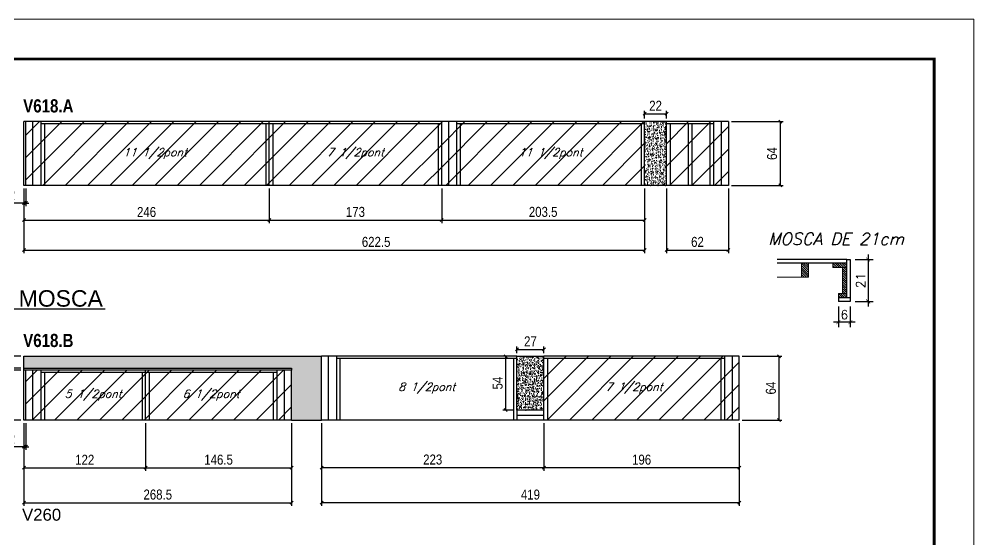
# Model space of a CAD drawing. Extents: x 3309 to 9590, y -2522 to 14608.
# Drawn here: x 7020 to 7978, y 10640 to 11162 of the extents above; entities that cross this region are included whole.
import ezdxf
from ezdxf.enums import TextEntityAlignment as Align

# ---------------------------------------------------------------- set-up
doc = ezdxf.new("R2010")
doc.units = 0
doc.linetypes.add('DASHED', pattern=[0.75, 0.5, -0.25])
for name, color, linetype in [('5', 5, 'Continuous'), ('COTA', 241, 'Continuous'), ('NOMENCLATURA', 7, 'Continuous'), ('Painéis', 200, 'Continuous'), ('SARR_2.2x10', 60, 'Continuous'), ('SARR_2.2x7', 40, 'Continuous'), ('SARR_3.5x7', 81, 'Continuous'), ('texto', 7, 'Continuous')]:
    doc.layers.add(name, color=color, linetype=linetype)
for name, color, linetype, lineweight in [('Folhas', 255, 'Continuous', 9), ('Hachura', 251, 'Continuous', 9), ('Madeira', 126, 'Continuous', 18), ('SARRAFO DE PRESSAO', 251, 'DASHED', 9), ('TEXTO PILAR', 3, 'Continuous', 15)]:
    doc.layers.add(name, color=color, linetype=linetype, lineweight=lineweight)
doc.styles.add('COTA TECNICA', font='techl___.ttf', dxfattribs={"height": 10})
doc.styles.add('Romans', font='romans.shx')
doc.styles.get("Standard").update_dxf_attribs({"font": 'arial.ttf'})
doc.styles.add('TECNICA', font='techb___.ttf', dxfattribs={"height": 10})
doc.dimstyles.new('COTA PARA DETALHES', dxfattribs={"dimtxt": 9, "dimasz": 4, "dimexe": 5, "dimexo": 5, "dimgap": 3, "dimtad": 1, "dimdec": 1, "dimlfac": 0.5, "dimzin": 12, "dimdsep": 46, "dimtxsty": 'Romans', "dimblk": 'ARCHTICK', "dimcen": 10, "dimdle": 5, "dimclrd": 4, "dimclre": 4, "dimclrt": 240, "dimadec": 1, "dimazin": 3, "dimtfac": 1, "dimtdec": 1, "dimtmove": 0, "dimatfit": 3, "dimldrblk": 'ARCHTICK', "dimfxl": 1, "dimtolj": 1, "dimtzin": 12, "dimarcsym": 0})
doc.dimstyles.new('PAINEL', dxfattribs={"dimtxt": 10, "dimasz": 3, "dimexe": 3, "dimexo": 3, "dimgap": 3, "dimtad": 1, "dimdec": 1, "dimzin": 12, "dimdsep": 46, "dimtxsty": 'COTA TECNICA', "dimblk1": 'OBLIQUE', "dimblk2": 'OBLIQUE', "dimsah": 1, "dimcen": 0.9, "dimclrd": 4, "dimclre": 4, "dimclrt": 240, "dimadec": 1, "dimazin": 3, "dimtfac": 1, "dimtdec": 1, "dimtmove": 0, "dimatfit": 3, "dimfxl": 1, "dimtolj": 1, "dimtzin": 12, "dimarcsym": 0})
pattern_1 = [(315, (3196.3999, -658.6703), (1.12253202, 1.12253202), [])]

# ---------------------------------------------------------------- blocks, each defined once
blk = doc.blocks.new('9999999999')
at = {"layer": 'Folhas'}
blk.add_lwpolyline([(98138.98, 34190.21), (99623.98, 34190.21), (99623.98, 35240.21), (98138.98, 35240.21)], close=True, dxfattribs=at)
at = {"layer": 'Folhas', "color": 30, "const_width": 3}
blk.add_lwpolyline([(98213.98, 34230.21), (99583.98, 34230.21), (99583.98, 35200.21), (98213.98, 35200.21)], close=True, dxfattribs=at)
blk = doc.blocks.new('_Oblique')
at = {"color": 0, "linetype": 'ByBlock', "lineweight": -2}
blk.add_line((-0.5, -0.5), (0.5, 0.5), dxfattribs=at)
blk = doc.blocks.new('*D395')
at = {"layer": 'COTA', "color": 4, "lineweight": -2, "transparency": 16777216}
for p, q in [((7444.12, 10992.35), (7444.12, 10957.6)), ((7647.62, 10992.35), (7647.62, 10957.6)), ((7444.12, 10960.6), (7647.62, 10960.6))]:
    blk.add_line(p, q, dxfattribs=at)
at = {"layer": 'Defpoints', "color": 0, "transparency": 16777216}
for p in [(7444.12, 10995.35), (7647.62, 10995.35), (7647.62, 10960.6)]:
    blk.add_point(p, dxfattribs=at)
at = {"layer": 'COTA', "color": 4, "lineweight": -2, "transparency": 16777216, "xscale": 3, "yscale": 3, "zscale": 3, "rotation": 180}
blk.add_blockref('_Oblique', (7444.12, 10960.6), dxfattribs=at)
at = {"layer": 'COTA', "color": 4, "lineweight": -2, "transparency": 16777216, "xscale": 3, "yscale": 3, "zscale": 3}
blk.add_blockref('_Oblique', (7647.62, 10960.6), dxfattribs=at)
at = {"layer": 'COTA', "color": 240, "transparency": 16777216, "insert": (7545.87, 10968.82), "char_height": 10, "attachment_point": 5, "style": 'COTA TECNICA'}
blk.add_mtext('\\A1;203.5', dxfattribs=at)
blk = doc.blocks.new('*D396')
at = {"layer": 'COTA', "color": 4, "lineweight": -2, "transparency": 16777216}
for p, q in [((7734.62, 11059.35), (7786.58, 11059.35)), ((7783.58, 11059.35), (7783.58, 10995.35)), ((7734.62, 10995.35), (7786.58, 10995.35))]:
    blk.add_line(p, q, dxfattribs=at)
at = {"layer": 'Defpoints', "color": 0, "transparency": 16777216}
for p in [(7731.62, 11059.35), (7731.62, 10995.35), (7783.58, 10995.35)]:
    blk.add_point(p, dxfattribs=at)
at = {"layer": 'COTA', "color": 4, "lineweight": -2, "transparency": 16777216, "xscale": 3, "yscale": 3, "zscale": 3}
for p, rotation in [((7783.58, 11059.35), 90), ((7783.58, 10995.35), 270)]:
    blk.add_blockref('_Oblique', p, dxfattribs=dict(at, rotation=rotation))
at = {"layer": 'COTA', "color": 240, "transparency": 16777216, "insert": (7775.48, 11027.35), "char_height": 10, "attachment_point": 5, "rotation": 90, "style": 'COTA TECNICA'}
blk.add_mtext('\\A1;64', dxfattribs=at)
blk = doc.blocks.new('*D397')
at = {"layer": 'COTA', "color": 4, "lineweight": -2, "transparency": 16777216}
for p, q in [((7669.62, 10992.35), (7669.62, 10927.63)), ((7731.62, 10992.35), (7731.62, 10927.63)), ((7669.62, 10930.63), (7731.62, 10930.63))]:
    blk.add_line(p, q, dxfattribs=at)
at = {"layer": 'Defpoints', "color": 0, "transparency": 16777216}
for p in [(7669.62, 10995.35), (7731.62, 10995.35), (7731.62, 10930.63)]:
    blk.add_point(p, dxfattribs=at)
at = {"layer": 'COTA', "color": 4, "lineweight": -2, "transparency": 16777216, "xscale": 3, "yscale": 3, "zscale": 3, "rotation": 180}
blk.add_blockref('_Oblique', (7669.62, 10930.63), dxfattribs=at)
at = {"layer": 'COTA', "color": 4, "lineweight": -2, "transparency": 16777216, "xscale": 3, "yscale": 3, "zscale": 3}
blk.add_blockref('_Oblique', (7731.62, 10930.63), dxfattribs=at)
at = {"layer": 'COTA', "color": 240, "transparency": 16777216, "insert": (7700.62, 10938.74), "char_height": 10, "attachment_point": 5, "style": 'COTA TECNICA'}
blk.add_mtext('\\A1;62', dxfattribs=at)
blk = doc.blocks.new('*D398')
at = {"layer": 'COTA', "color": 4, "lineweight": -2, "transparency": 16777216}
for p, q in [((7647.62, 11062.35), (7647.62, 11070.29)), ((7669.62, 11062.35), (7669.62, 11070.29)), ((7647.62, 11067.29), (7669.62, 11067.29))]:
    blk.add_line(p, q, dxfattribs=at)
at = {"layer": 'Defpoints', "color": 0, "transparency": 16777216}
for p in [(7669.62, 11067.29), (7647.62, 11059.35), (7669.62, 11059.35)]:
    blk.add_point(p, dxfattribs=at)
at = {"layer": 'COTA', "color": 4, "lineweight": -2, "transparency": 16777216, "xscale": 3, "yscale": 3, "zscale": 3, "rotation": 180}
blk.add_blockref('_Oblique', (7647.62, 11067.29), dxfattribs=at)
at = {"layer": 'COTA', "color": 4, "lineweight": -2, "transparency": 16777216, "xscale": 3, "yscale": 3, "zscale": 3}
blk.add_blockref('_Oblique', (7669.62, 11067.29), dxfattribs=at)
at = {"layer": 'COTA', "color": 240, "transparency": 16777216, "insert": (7658.62, 11075.29), "char_height": 10, "attachment_point": 5, "style": 'COTA TECNICA'}
blk.add_mtext('\\A1;22', dxfattribs=at)
blk = doc.blocks.new('*D399')
at = {"layer": 'COTA', "color": 4, "lineweight": -2, "transparency": 16777216}
for p, q in [((7025.12, 10992.35), (7025.12, 10957.6)), ((7271.12, 10992.35), (7271.12, 10957.6)), ((7025.12, 10960.6), (7271.12, 10960.6))]:
    blk.add_line(p, q, dxfattribs=at)
at = {"layer": 'Defpoints', "color": 0, "transparency": 16777216}
for p in [(7025.12, 10995.35), (7271.12, 10995.35), (7271.12, 10960.6)]:
    blk.add_point(p, dxfattribs=at)
at = {"layer": 'COTA', "color": 4, "lineweight": -2, "transparency": 16777216, "xscale": 3, "yscale": 3, "zscale": 3, "rotation": 180}
blk.add_blockref('_Oblique', (7025.12, 10960.6), dxfattribs=at)
at = {"layer": 'COTA', "color": 4, "lineweight": -2, "transparency": 16777216, "xscale": 3, "yscale": 3, "zscale": 3}
blk.add_blockref('_Oblique', (7271.12, 10960.6), dxfattribs=at)
at = {"layer": 'COTA', "color": 240, "transparency": 16777216, "insert": (7148.12, 10968.7), "char_height": 10, "attachment_point": 5, "style": 'COTA TECNICA'}
blk.add_mtext('\\A1;246', dxfattribs=at)
blk = doc.blocks.new('*D400')
at = {"layer": 'COTA', "color": 4, "lineweight": -2, "transparency": 16777216}
for p, q in [((7271.12, 10992.35), (7271.12, 10957.6)), ((7444.12, 10992.35), (7444.12, 10957.6)), ((7271.12, 10960.6), (7444.12, 10960.6))]:
    blk.add_line(p, q, dxfattribs=at)
at = {"layer": 'Defpoints', "color": 0, "transparency": 16777216}
for p in [(7271.12, 10995.35), (7444.12, 10995.35), (7444.12, 10960.6)]:
    blk.add_point(p, dxfattribs=at)
at = {"layer": 'COTA', "color": 4, "lineweight": -2, "transparency": 16777216, "xscale": 3, "yscale": 3, "zscale": 3, "rotation": 180}
blk.add_blockref('_Oblique', (7271.12, 10960.6), dxfattribs=at)
at = {"layer": 'COTA', "color": 4, "lineweight": -2, "transparency": 16777216, "xscale": 3, "yscale": 3, "zscale": 3}
blk.add_blockref('_Oblique', (7444.12, 10960.6), dxfattribs=at)
at = {"layer": 'COTA', "color": 240, "transparency": 16777216, "insert": (7357.62, 10968.82), "char_height": 10, "attachment_point": 5, "style": 'COTA TECNICA'}
blk.add_mtext('\\A1;173', dxfattribs=at)
blk = doc.blocks.new('*D401')
at = {"layer": 'COTA', "color": 4, "lineweight": -2, "transparency": 16777216}
for p, q in [((7025.12, 10992.35), (7025.12, 10927.63)), ((7647.62, 10992.35), (7647.62, 10927.63)), ((7025.12, 10930.63), (7647.62, 10930.63))]:
    blk.add_line(p, q, dxfattribs=at)
at = {"layer": 'Defpoints', "color": 0, "transparency": 16777216}
for p in [(7025.12, 10995.35), (7647.62, 10995.35), (7647.62, 10930.63)]:
    blk.add_point(p, dxfattribs=at)
at = {"layer": 'COTA', "color": 4, "lineweight": -2, "transparency": 16777216, "xscale": 3, "yscale": 3, "zscale": 3, "rotation": 180}
blk.add_blockref('_Oblique', (7025.12, 10930.63), dxfattribs=at)
at = {"layer": 'COTA', "color": 4, "lineweight": -2, "transparency": 16777216, "xscale": 3, "yscale": 3, "zscale": 3}
blk.add_blockref('_Oblique', (7647.62, 10930.63), dxfattribs=at)
at = {"layer": 'COTA', "color": 240, "transparency": 16777216, "insert": (7378.37, 10938.74), "char_height": 10, "attachment_point": 5, "style": 'COTA TECNICA'}
blk.add_mtext('\\A1;622.5', dxfattribs=at)
blk = doc.blocks.new('*D402')
at = {"layer": 'COTA', "color": 4, "lineweight": -2, "transparency": 16777216}
for p, q in [((7025.12, 10992.35), (7025.12, 10974.74)), ((7027.12, 10992.35), (7027.12, 10974.74)), ((7025.12, 10977.74), (7007.01, 10977.74)), ((7027.12, 10977.74), (7025.12, 10977.74)), ((7027.12, 10977.74), (7030.12, 10977.74))]:
    blk.add_line(p, q, dxfattribs=at)
at = {"layer": 'Defpoints', "color": 0, "transparency": 16777216}
for p in [(7025.12, 10995.35), (7027.12, 10995.35), (7025.12, 10977.74)]:
    blk.add_point(p, dxfattribs=at)
at = {"layer": 'COTA', "color": 4, "lineweight": -2, "transparency": 16777216, "xscale": 3, "yscale": 3, "zscale": 3}
blk.add_blockref('_Oblique', (7025.12, 10977.74), dxfattribs=at)
at = {"layer": 'COTA', "color": 4, "lineweight": -2, "transparency": 16777216, "xscale": 3, "yscale": 3, "zscale": 3, "rotation": 180}
blk.add_blockref('_Oblique', (7027.12, 10977.74), dxfattribs=at)
at = {"layer": 'COTA', "color": 240, "transparency": 16777216, "insert": (7013.06, 10985.74), "char_height": 10, "attachment_point": 5, "style": 'COTA TECNICA'}
blk.add_mtext('\\A1;2', dxfattribs=at)
blk = doc.blocks.new('*D403')
at = {"layer": 'COTA', "color": 4, "lineweight": -2, "transparency": 16777216}
for p, q in [((7022.12, 10812.23), (6971.15, 10812.23)), ((6974.15, 10812.23), (6974.15, 10760.23)), ((7022.12, 10760.23), (6971.15, 10760.23))]:
    blk.add_line(p, q, dxfattribs=at)
at = {"layer": 'Defpoints', "color": 0, "transparency": 16777216}
for p in [(7025.12, 10812.23), (6974.15, 10760.23), (7025.12, 10760.23)]:
    blk.add_point(p, dxfattribs=at)
at = {"layer": 'COTA', "color": 4, "lineweight": -2, "transparency": 16777216, "xscale": 3, "yscale": 3, "zscale": 3}
for p, rotation in [((6974.15, 10812.23), 90), ((6974.15, 10760.23), 270)]:
    blk.add_blockref('_Oblique', p, dxfattribs=dict(at, rotation=rotation))
at = {"layer": 'COTA', "color": 240, "transparency": 16777216, "insert": (6966.04, 10786.23), "char_height": 10, "attachment_point": 5, "rotation": 90, "style": 'COTA TECNICA'}
blk.add_mtext('\\A1;52', dxfattribs=at)
blk = doc.blocks.new('*D404')
at = {"layer": 'COTA', "color": 4, "lineweight": -2, "transparency": 16777216}
for p, q in [((6974.15, 10824.23), (6974.15, 10842.54)), ((7022.12, 10824.23), (6971.15, 10824.23)), ((6974.15, 10812.23), (6974.15, 10824.23)), ((7022.12, 10812.23), (6971.15, 10812.23))]:
    blk.add_line(p, q, dxfattribs=at)
at = {"layer": 'Defpoints', "color": 0, "transparency": 16777216}
for p in [(6974.15, 10824.23), (7025.12, 10824.23), (7025.12, 10812.23)]:
    blk.add_point(p, dxfattribs=at)
at = {"layer": 'COTA', "color": 4, "lineweight": -2, "transparency": 16777216, "xscale": 3, "yscale": 3, "zscale": 3}
for p, rotation in [((6974.15, 10824.23), 90), ((6974.15, 10812.23), 270)]:
    blk.add_blockref('_Oblique', p, dxfattribs=dict(at, rotation=rotation))
at = {"layer": 'COTA', "color": 240, "transparency": 16777216, "insert": (6966.09, 10834.88), "char_height": 10, "attachment_point": 5, "rotation": 90, "style": 'COTA TECNICA'}
blk.add_mtext('\\A1;12', dxfattribs=at)
blk = doc.blocks.new('*D406')
at = {"layer": 'COTA', "color": 4, "lineweight": -2, "transparency": 16777216}
for p, q in [((7025.12, 10757.23), (7025.12, 10674.33)), ((7293.62, 10757.23), (7293.62, 10674.33)), ((7025.12, 10677.33), (7293.62, 10677.33))]:
    blk.add_line(p, q, dxfattribs=at)
at = {"layer": 'Defpoints', "color": 0, "transparency": 16777216}
for p in [(7025.12, 10760.23), (7293.62, 10760.23), (7293.62, 10677.33)]:
    blk.add_point(p, dxfattribs=at)
at = {"layer": 'COTA', "color": 4, "lineweight": -2, "transparency": 16777216, "xscale": 3, "yscale": 3, "zscale": 3, "rotation": 180}
blk.add_blockref('_Oblique', (7025.12, 10677.33), dxfattribs=at)
at = {"layer": 'COTA', "color": 4, "lineweight": -2, "transparency": 16777216, "xscale": 3, "yscale": 3, "zscale": 3}
blk.add_blockref('_Oblique', (7293.62, 10677.33), dxfattribs=at)
at = {"layer": 'COTA', "color": 240, "transparency": 16777216, "insert": (7159.37, 10685.46), "char_height": 10, "attachment_point": 5, "style": 'COTA TECNICA'}
blk.add_mtext('\\A1;268.5', dxfattribs=at)
blk = doc.blocks.new('*D407')
at = {"layer": 'COTA', "color": 4, "lineweight": -2, "transparency": 16777216}
for p, q in [((7025.12, 10757.23), (7025.12, 10709.34)), ((7147.12, 10757.23), (7147.12, 10709.34)), ((7025.12, 10712.34), (7147.12, 10712.34))]:
    blk.add_line(p, q, dxfattribs=at)
at = {"layer": 'Defpoints', "color": 0, "transparency": 16777216}
for p in [(7025.12, 10760.23), (7147.12, 10760.23), (7147.12, 10712.34)]:
    blk.add_point(p, dxfattribs=at)
at = {"layer": 'COTA', "color": 4, "lineweight": -2, "transparency": 16777216, "xscale": 3, "yscale": 3, "zscale": 3, "rotation": 180}
blk.add_blockref('_Oblique', (7025.12, 10712.34), dxfattribs=at)
at = {"layer": 'COTA', "color": 4, "lineweight": -2, "transparency": 16777216, "xscale": 3, "yscale": 3, "zscale": 3}
blk.add_blockref('_Oblique', (7147.12, 10712.34), dxfattribs=at)
at = {"layer": 'COTA', "color": 240, "transparency": 16777216, "insert": (7086.12, 10720.4), "char_height": 10, "attachment_point": 5, "style": 'COTA TECNICA'}
blk.add_mtext('\\A1;122', dxfattribs=at)
blk = doc.blocks.new('*D405')
at = {"layer": 'COTA', "color": 4, "lineweight": -2, "transparency": 16777216}
for p, q in [((7147.12, 10757.23), (7147.12, 10709.34)), ((7293.62, 10757.23), (7293.62, 10709.34)), ((7147.12, 10712.34), (7293.62, 10712.34))]:
    blk.add_line(p, q, dxfattribs=at)
at = {"layer": 'Defpoints', "color": 0, "transparency": 16777216}
for p in [(7147.12, 10760.23), (7293.62, 10760.23), (7293.62, 10712.34)]:
    blk.add_point(p, dxfattribs=at)
at = {"layer": 'COTA', "color": 4, "lineweight": -2, "transparency": 16777216, "xscale": 3, "yscale": 3, "zscale": 3, "rotation": 180}
blk.add_blockref('_Oblique', (7147.12, 10712.34), dxfattribs=at)
at = {"layer": 'COTA', "color": 4, "lineweight": -2, "transparency": 16777216, "xscale": 3, "yscale": 3, "zscale": 3}
blk.add_blockref('_Oblique', (7293.62, 10712.34), dxfattribs=at)
at = {"layer": 'COTA', "color": 240, "transparency": 16777216, "insert": (7220.37, 10720.45), "char_height": 10, "attachment_point": 5, "style": 'COTA TECNICA'}
blk.add_mtext('\\A1;146.5', dxfattribs=at)
blk = doc.blocks.new('*D408')
at = {"layer": 'COTA', "color": 4, "lineweight": -2, "transparency": 16777216}
for p, q in [((7025.12, 10757.23), (7025.12, 10730.39)), ((7027.12, 10757.23), (7027.12, 10730.39)), ((7025.12, 10733.39), (7007.01, 10733.39)), ((7027.12, 10733.39), (7025.12, 10733.39)), ((7027.12, 10733.39), (7030.12, 10733.39))]:
    blk.add_line(p, q, dxfattribs=at)
at = {"layer": 'Defpoints', "color": 0, "transparency": 16777216}
for p in [(7025.12, 10760.23), (7027.12, 10760.23), (7025.12, 10733.39)]:
    blk.add_point(p, dxfattribs=at)
at = {"layer": 'COTA', "color": 4, "lineweight": -2, "transparency": 16777216, "xscale": 3, "yscale": 3, "zscale": 3}
blk.add_blockref('_Oblique', (7025.12, 10733.39), dxfattribs=at)
at = {"layer": 'COTA', "color": 4, "lineweight": -2, "transparency": 16777216, "xscale": 3, "yscale": 3, "zscale": 3, "rotation": 180}
blk.add_blockref('_Oblique', (7027.12, 10733.39), dxfattribs=at)
at = {"layer": 'COTA', "color": 240, "transparency": 16777216, "insert": (7013.06, 10741.39), "char_height": 10, "attachment_point": 5, "style": 'COTA TECNICA'}
blk.add_mtext('\\A1;2', dxfattribs=at)
blk = doc.blocks.new('*D409')
at = {"layer": 'COTA', "color": 4, "lineweight": -2, "transparency": 16777216}
for p, q in [((7022.12, 10810.23), (6997.67, 10810.23)), ((7000.67, 10760.23), (7000.67, 10810.23)), ((7022.12, 10760.23), (6997.67, 10760.23))]:
    blk.add_line(p, q, dxfattribs=at)
at = {"layer": 'Defpoints', "color": 0, "transparency": 16777216}
for p in [(7000.67, 10810.23), (7025.12, 10810.23), (7025.12, 10760.23)]:
    blk.add_point(p, dxfattribs=at)
at = {"layer": 'COTA', "color": 4, "lineweight": -2, "transparency": 16777216, "xscale": 3, "yscale": 3, "zscale": 3}
for p, rotation in [((7000.67, 10810.23), 90), ((7000.67, 10760.23), 270)]:
    blk.add_blockref('_Oblique', p, dxfattribs=dict(at, rotation=rotation))
at = {"layer": 'COTA', "color": 240, "transparency": 16777216, "insert": (6992.56, 10785.23), "char_height": 10, "attachment_point": 5, "rotation": 90, "style": 'COTA TECNICA'}
blk.add_mtext('\\A1;50', dxfattribs=at)
blk = doc.blocks.new('*D410')
at = {"layer": 'COTA', "color": 4, "lineweight": -2, "transparency": 16777216}
for p, q in [((7000.67, 10812.23), (7000.67, 10830.34)), ((7022.12, 10812.23), (6997.67, 10812.23)), ((7000.67, 10810.23), (7000.67, 10812.23)), ((7022.12, 10810.23), (6997.67, 10810.23)), ((7000.67, 10810.23), (7000.67, 10807.23))]:
    blk.add_line(p, q, dxfattribs=at)
at = {"layer": 'Defpoints', "color": 0, "transparency": 16777216}
for p in [(7000.67, 10812.23), (7025.12, 10812.23), (7025.12, 10810.23)]:
    blk.add_point(p, dxfattribs=at)
at = {"layer": 'COTA', "color": 4, "lineweight": -2, "transparency": 16777216, "xscale": 3, "yscale": 3, "zscale": 3}
for p, rotation in [((7000.67, 10812.23), 270), ((7000.67, 10810.23), 90)]:
    blk.add_blockref('_Oblique', p, dxfattribs=dict(at, rotation=rotation))
at = {"layer": 'COTA', "color": 240, "transparency": 16777216, "insert": (6992.67, 10824.28), "char_height": 10, "attachment_point": 5, "rotation": 90, "style": 'COTA TECNICA'}
blk.add_mtext('\\A1;2', dxfattribs=at)
blk = doc.blocks.new('*D411')
at = {"layer": 'COTA', "color": 4, "linetype": 'ByBlock', "lineweight": -2, "transparency": 16777216}
for p, q in [((7546.62, 10757.23), (7546.62, 10709.34)), ((7742.62, 10757.23), (7742.62, 10709.34)), ((7742.62, 10712.34), (7546.62, 10712.34))]:
    blk.add_line(p, q, dxfattribs=at)
at = {"layer": 'Defpoints', "color": 0, "linetype": 'ByBlock', "transparency": 16777216}
for p in [(7546.62, 10760.23), (7742.62, 10760.23), (7546.62, 10712.34)]:
    blk.add_point(p, dxfattribs=at)
at = {"layer": 'COTA', "color": 4, "linetype": 'ByBlock', "lineweight": -2, "transparency": 16777216, "xscale": 3, "yscale": 3, "zscale": 3, "rotation": 180}
blk.add_blockref('_Oblique', (7546.62, 10712.34), dxfattribs=at)
at = {"layer": 'COTA', "color": 4, "linetype": 'ByBlock', "lineweight": -2, "transparency": 16777216, "xscale": 3, "yscale": 3, "zscale": 3}
blk.add_blockref('_Oblique', (7742.62, 10712.34), dxfattribs=at)
at = {"layer": 'COTA', "color": 240, "linetype": 'ByBlock', "transparency": 16777216, "insert": (7644.62, 10720.47), "char_height": 10, "attachment_point": 5, "style": 'COTA TECNICA'}
blk.add_mtext('\\A1;196', dxfattribs=at)
blk = doc.blocks.new('*D412')
at = {"layer": 'COTA', "color": 4, "linetype": 'ByBlock', "lineweight": -2, "transparency": 16777216}
for p, q in [((7323.62, 10757.23), (7323.62, 10709.34)), ((7546.62, 10757.23), (7546.62, 10709.34)), ((7546.62, 10712.34), (7323.62, 10712.34))]:
    blk.add_line(p, q, dxfattribs=at)
at = {"layer": 'Defpoints', "color": 0, "linetype": 'ByBlock', "transparency": 16777216}
for p in [(7323.62, 10760.23), (7546.62, 10760.23), (7323.62, 10712.34)]:
    blk.add_point(p, dxfattribs=at)
at = {"layer": 'COTA', "color": 4, "linetype": 'ByBlock', "lineweight": -2, "transparency": 16777216, "xscale": 3, "yscale": 3, "zscale": 3, "rotation": 180}
blk.add_blockref('_Oblique', (7323.62, 10712.34), dxfattribs=at)
at = {"layer": 'COTA', "color": 4, "linetype": 'ByBlock', "lineweight": -2, "transparency": 16777216, "xscale": 3, "yscale": 3, "zscale": 3}
blk.add_blockref('_Oblique', (7546.62, 10712.34), dxfattribs=at)
at = {"layer": 'COTA', "color": 240, "linetype": 'ByBlock', "transparency": 16777216, "insert": (7435.12, 10720.56), "char_height": 10, "attachment_point": 5, "style": 'COTA TECNICA'}
blk.add_mtext('\\A1;223', dxfattribs=at)
blk = doc.blocks.new('*D415')
at = {"layer": 'COTA', "color": 4, "linetype": 'ByBlock', "lineweight": -2, "transparency": 16777216}
for p, q in [((7323.62, 10757.23), (7323.62, 10674.33)), ((7742.62, 10757.23), (7742.62, 10674.33)), ((7742.62, 10677.33), (7323.62, 10677.33))]:
    blk.add_line(p, q, dxfattribs=at)
at = {"layer": 'Defpoints', "color": 0, "linetype": 'ByBlock', "transparency": 16777216}
for p in [(7323.62, 10760.23), (7742.62, 10760.23), (7323.62, 10677.33)]:
    blk.add_point(p, dxfattribs=at)
at = {"layer": 'COTA', "color": 4, "linetype": 'ByBlock', "lineweight": -2, "transparency": 16777216, "xscale": 3, "yscale": 3, "zscale": 3, "rotation": 180}
blk.add_blockref('_Oblique', (7323.62, 10677.33), dxfattribs=at)
at = {"layer": 'COTA', "color": 4, "linetype": 'ByBlock', "lineweight": -2, "transparency": 16777216, "xscale": 3, "yscale": 3, "zscale": 3}
blk.add_blockref('_Oblique', (7742.62, 10677.33), dxfattribs=at)
at = {"layer": 'COTA', "color": 240, "linetype": 'ByBlock', "transparency": 16777216, "insert": (7533.12, 10685.43), "char_height": 10, "attachment_point": 5, "style": 'COTA TECNICA'}
blk.add_mtext('\\A1;419', dxfattribs=at)
blk = doc.blocks.new('*D413')
at = {"layer": 'COTA', "color": 4, "lineweight": -2, "transparency": 16777216}
for p, q in [((7516.62, 10824.23), (7505.33, 10824.23)), ((7508.33, 10770.23), (7508.33, 10824.23)), ((7516.62, 10770.23), (7505.33, 10770.23))]:
    blk.add_line(p, q, dxfattribs=at)
at = {"layer": 'Defpoints', "color": 0, "transparency": 16777216}
for p in [(7508.33, 10824.23), (7519.62, 10824.23), (7519.62, 10770.23)]:
    blk.add_point(p, dxfattribs=at)
at = {"layer": 'COTA', "color": 4, "lineweight": -2, "transparency": 16777216, "xscale": 3, "yscale": 3, "zscale": 3}
for p, rotation in [((7508.33, 10824.23), 90), ((7508.33, 10770.23), 270)]:
    blk.add_blockref('_Oblique', p, dxfattribs=dict(at, rotation=rotation))
at = {"layer": 'COTA', "color": 240, "transparency": 16777216, "insert": (7500.23, 10797.23), "char_height": 10, "attachment_point": 5, "rotation": 90, "style": 'COTA TECNICA'}
blk.add_mtext('\\A1;54', dxfattribs=at)
blk = doc.blocks.new('*D414')
at = {"layer": 'COTA', "color": 4, "lineweight": -2, "transparency": 16777216}
for p, q in [((7519.62, 10827.23), (7519.62, 10834.04)), ((7519.62, 10831.04), (7546.62, 10831.04)), ((7546.62, 10827.23), (7546.62, 10834.04))]:
    blk.add_line(p, q, dxfattribs=at)
at = {"layer": 'Defpoints', "color": 0, "transparency": 16777216}
for p in [(7546.62, 10831.04), (7519.62, 10824.23), (7546.62, 10824.23)]:
    blk.add_point(p, dxfattribs=at)
at = {"layer": 'COTA', "color": 4, "lineweight": -2, "transparency": 16777216, "xscale": 3, "yscale": 3, "zscale": 3, "rotation": 180}
blk.add_blockref('_Oblique', (7519.62, 10831.04), dxfattribs=at)
at = {"layer": 'COTA', "color": 4, "lineweight": -2, "transparency": 16777216, "xscale": 3, "yscale": 3, "zscale": 3}
blk.add_blockref('_Oblique', (7546.62, 10831.04), dxfattribs=at)
at = {"layer": 'COTA', "color": 240, "transparency": 16777216, "insert": (7533.12, 10839.12), "char_height": 10, "attachment_point": 5, "style": 'COTA TECNICA'}
blk.add_mtext('\\A1;27', dxfattribs=at)
blk = doc.blocks.new('*D416')
at = {"layer": 'COTA', "color": 4, "lineweight": -2, "transparency": 16777216}
for p, q in [((7745.62, 10824.23), (7785.37, 10824.23)), ((7782.37, 10824.23), (7782.37, 10760.23)), ((7745.62, 10760.23), (7785.37, 10760.23))]:
    blk.add_line(p, q, dxfattribs=at)
at = {"layer": 'Defpoints', "color": 0, "transparency": 16777216}
for p in [(7742.62, 10824.23), (7742.62, 10760.23), (7782.37, 10760.23)]:
    blk.add_point(p, dxfattribs=at)
at = {"layer": 'COTA', "color": 4, "lineweight": -2, "transparency": 16777216, "xscale": 3, "yscale": 3, "zscale": 3}
for p, rotation in [((7782.37, 10824.23), 90), ((7782.37, 10760.23), 270)]:
    blk.add_blockref('_Oblique', p, dxfattribs=dict(at, rotation=rotation))
at = {"layer": 'COTA', "color": 240, "transparency": 16777216, "insert": (7774.27, 10792.23), "char_height": 10, "attachment_point": 5, "rotation": 90, "style": 'COTA TECNICA'}
blk.add_mtext('\\A1;64', dxfattribs=at)
blk = doc.blocks.new('_ArchTick')
at = {"color": 0, "linetype": 'ByBlock', "const_width": 0.15}
blk.add_lwpolyline([(-0.5, -0.5), (0.5, 0.5)], dxfattribs=at)
blk = doc.blocks.new('*D417')
at = {"layer": 'COTA', "color": 4, "lineweight": -2, "transparency": 16777216}
for p, q in [((7871.71, 10926.11), (7871.71, 10874.11)), ((7858.94, 10921.11), (7876.71, 10921.11)), ((7858.94, 10879.11), (7876.71, 10879.11))]:
    blk.add_line(p, q, dxfattribs=at)
at = {"layer": 'Defpoints', "color": 0, "transparency": 16777216}
for p in [(7853.94, 10921.11), (7853.94, 10879.11), (7871.71, 10879.11)]:
    blk.add_point(p, dxfattribs=at)
at = {"layer": 'COTA', "color": 4, "lineweight": -2, "transparency": 16777216, "xscale": 4, "yscale": 4, "zscale": 4}
for p, rotation in [((7871.71, 10921.11), 90), ((7871.71, 10879.11), 270)]:
    blk.add_blockref('_ArchTick', p, dxfattribs=dict(at, rotation=rotation))
at = {"layer": 'COTA', "color": 240, "transparency": 16777216, "insert": (7864.21, 10900.11), "char_height": 9, "attachment_point": 5, "rotation": 90, "style": 'Romans'}
blk.add_mtext('\\A1;21', dxfattribs=at)
blk = doc.blocks.new('*D418')
at = {"layer": 'COTA', "color": 4, "lineweight": -2, "transparency": 16777216}
for p, q in [((7841.94, 10874.11), (7841.94, 10853.33)), ((7853.94, 10874.11), (7853.94, 10853.33)), ((7858.94, 10858.33), (7836.94, 10858.33))]:
    blk.add_line(p, q, dxfattribs=at)
at = {"layer": 'Defpoints', "color": 0, "transparency": 16777216}
for p in [(7841.94, 10879.11), (7853.94, 10879.11), (7841.94, 10858.33)]:
    blk.add_point(p, dxfattribs=at)
at = {"layer": 'COTA', "color": 4, "lineweight": -2, "transparency": 16777216, "xscale": 4, "yscale": 4, "zscale": 4, "rotation": 180}
blk.add_blockref('_ArchTick', (7841.94, 10858.33), dxfattribs=at)
at = {"layer": 'COTA', "color": 4, "lineweight": -2, "transparency": 16777216, "xscale": 4, "yscale": 4, "zscale": 4}
blk.add_blockref('_ArchTick', (7853.94, 10858.33), dxfattribs=at)
at = {"layer": 'COTA', "color": 240, "transparency": 16777216, "insert": (7847.94, 10865.83), "char_height": 9, "attachment_point": 5, "style": 'Romans'}
blk.add_mtext('\\A1;6', dxfattribs=at)

msp = doc.modelspace()

# ---------------------------------------------------------------- hatches: boundary and pattern name
at = {"layer": 'COTA'}
h = msp.add_hatch(dxfattribs=at)
h.set_pattern_fill('AR-CONC', color=256, scale=0.03)
h.paths.add_polyline_path([(7647.62, 10995.35), (7669.62, 10995.35), (7669.62, 11059.35), (7647.62, 11059.35)])
h = msp.add_hatch(dxfattribs=at)
h.set_pattern_fill('AR-CONC', color=256, scale=0.03)
h.paths.add_polyline_path([(7323.62, 10824.23), (7025.12, 10824.23), (7025.12, 10812.23), (7293.62, 10812.23), (7293.62, 10810.23), (7293.62, 10760.23), (7323.62, 10760.23)])
h = msp.add_hatch(dxfattribs=at)
h.set_pattern_fill('AR-CONC', color=256, scale=0.03)
h.set_pattern_definition([(50, (-1116.7696, -1045.7474), (5.4655401, -0.4781726), [0.5715, -6.2865]), (355, (-1116.7696, -1045.7474), (-1.0573026, 5.7317054), [0.4572, -5.0292175]), (100.451445, (-1116.314, -1045.7873), (4.4082374, 5.2535326), [0.4857003, -5.3427073]), (46.1842, (-1116.7696, -1044.2234), (8.1323712, -1.2612698), [0.85725, -9.42975]), (96.63556, (-1116.092, -1044.3285), (7.122124, 7.4227837), [0.7285507, -8.0140682]), (351.18415, (-1116.77, -1044.2234), (7.122124, 7.4227837), [0.685799, -7.543792]), (21, (-1116.0076, -1044.6044), (4.5484317, -3.067956), [0.5715, -6.2865]), (326, (-1116.0076, -1044.6044), (1.8540609, 5.525639), [0.4572, -5.0292]), (71.451445, (-1115.6286, -1044.86), (6.4024926, 2.457683), [0.4857003, -5.3426981]), (37.5, (-1116.7696, -1045.7474), (0.0926581, 2.53665117), [0, -4.96824, 0, -5.1054, 0, -5.04825]), (7.5, (-1116.7696, -1045.7474), (2.0045899, 3.00541724), [0, -2.91084, 0, -4.85394, 0, -1.92405]), (327.5, (-1118.4689, -1045.7474), (4.06771786, -0.17186232), [0, -1.905, 0, -5.9436, 0, -7.8867]), (317.5, (-1119.231, -1045.7474), (4.4438754, 0.7627947), [0, -2.4765, 0, -3.94716, 0, -5.6007])])
h.paths.add_polyline_path([(7519.62, 10770.23), (7546.62, 10770.23), (7546.62, 10824.23), (7519.62, 10824.23)])
at = {"layer": 'Hachura', "linetype": 'ByBlock'}
h = msp.add_hatch(dxfattribs=at)
h.set_pattern_fill('ANSI31', color=256, scale=5)
h.paths.add_polyline_path([(7027.12, 11059.35), (7027.12, 10995.35), (7271.12, 10995.35), (7271.12, 11059.35)])
h.paths.add_polyline_path([(7271.12, 11059.35), (7271.12, 10995.35), (7444.12, 10995.35), (7444.12, 11059.35)])
h.paths.add_polyline_path([(7742.62, 10760.23), (7742.62, 10824.23), (7546.62, 10824.23), (7546.62, 10760.23)])
h = msp.add_hatch(dxfattribs=at)
h.set_pattern_fill('ANSI31', color=256, scale=5)
h.paths.add_polyline_path([(7444.12, 11059.35), (7444.12, 10995.35), (7647.62, 10995.35), (7647.62, 11059.35)])
h.paths.add_polyline_path([(7669.62, 10995.35), (7731.62, 10995.35), (7731.62, 11059.35), (7669.62, 11059.35)])
at = {"layer": 'Hachura'}
h = msp.add_hatch(dxfattribs=at)
h.set_pattern_fill('ANSI31', color=256, scale=0.5, angle=270, style=0)
h.set_pattern_definition(pattern_1)
h.paths.add_polyline_path([(7811.98, 10917.51), (7804.98, 10917.51), (7804.98, 10903.51), (7811.98, 10903.51)])
h = msp.add_hatch(dxfattribs=at)
h.set_pattern_fill('ANSI31', color=256, scale=0.5, angle=270, style=0)
h.set_pattern_definition(pattern_1)
h.paths.add_polyline_path([(7836.36, 10917.51), (7836.36, 10913.11), (7850.34, 10913.11), (7850.34, 10917.51)])
h = msp.add_hatch(dxfattribs=at)
h.set_pattern_fill('ANSI31', color=256, scale=0.5, angle=270, style=0)
h.set_pattern_definition([(315, (-491.4586, -706.7565), (1.12253202, 1.12253202), [])])
h.paths.add_polyline_path([(7850.34, 10913.11), (7845.94, 10913.11), (7845.94, 10887.11), (7850.34, 10887.11)])
h = msp.add_hatch(dxfattribs=at)
h.set_pattern_fill('ANSI31', color=256, scale=0.5, angle=270, style=0)
h.set_pattern_definition([(315, (3201.9793, -689.0703), (1.12253202, 1.12253202), [])])
h.paths.add_polyline_path([(7841.94, 10887.11), (7841.94, 10882.71), (7850.34, 10882.71), (7850.34, 10887.11)])
at = {"layer": 'Hachura', "linetype": 'ByBlock'}
h = msp.add_hatch(dxfattribs=at)
h.set_pattern_fill('ANSI31', color=256, scale=5)
h.paths.add_polyline_path([(7147.12, 10810.23), (7027.12, 10810.23), (7027.12, 10760.23), (7147.12, 10760.23)])
h.paths.add_polyline_path([(7293.62, 10810.23), (7147.12, 10810.23), (7147.12, 10760.23), (7293.62, 10760.23)])

# ---------------------------------------------------------------- linework, layer by layer
at = {"layer": 'COTA'}
for p, q in [((7669.62, 11059.35), (7647.62, 11059.35)), ((7669.62, 10995.35), (7647.62, 10995.35)), ((7025.12, 10812.23), (7025.12, 10824.23)), ((7025.12, 10824.23), (7323.62, 10824.23)), ((7519.62, 10824.23), (7546.62, 10824.23)), ((7519.62, 10770.23), (7519.62, 10760.23)), ((7293.62, 10760.23), (7323.62, 10760.23))]:
    msp.add_line(p, q, dxfattribs=at)
at = {"layer": 'Madeira'}
msp.add_lwpolyline([(7811.98, 10917.51), (7811.98, 10903.51), (7780.5, 10903.51)], dxfattribs=at)
for points in [[(7811.98, 10903.51), (7811.98, 10917.51), (7804.98, 10917.51), (7804.98, 10903.51)], [(7836.36, 10917.51), (7850.34, 10917.51), (7850.34, 10913.11), (7836.36, 10913.11)], [(7845.94, 10887.11), (7845.94, 10913.11), (7850.34, 10913.11), (7850.34, 10887.11)], [(7841.94, 10887.11), (7850.34, 10887.11), (7850.34, 10882.71), (7841.94, 10882.71)]]:
    msp.add_lwpolyline(points, close=True, dxfattribs=at)
at = {"layer": 'NOMENCLATURA', "linetype": 'Continuous'}
msp.add_line((6881.53, 10871.67), (7106.71, 10871.67), dxfattribs=at)
at = {"layer": 'Painéis', "linetype": 'ByBlock'}
for p, q in [((7647.62, 11059.35), (7025.12, 11059.35)), ((7025.12, 10995.35), (7025.12, 11059.35)), ((7027.12, 10995.35), (7027.12, 11059.35)), ((7271.12, 10995.35), (7271.12, 11059.35)), ((7444.12, 10995.35), (7444.12, 11059.35)), ((7647.62, 10995.35), (7647.62, 11059.35)), ((7731.62, 11059.35), (7669.62, 11059.35)), ((7669.62, 10995.35), (7669.62, 11059.35)), ((7731.62, 11059.35), (7731.62, 10995.35)), ((7647.62, 10995.35), (7025.12, 10995.35)), ((7731.62, 10995.35), (7669.62, 10995.35)), ((7850.34, 10921.11), (7780.49, 10921.11)), ((7850.34, 10917.51), (7780.5, 10917.51)), ((7850.34, 10882.71), (7841.94, 10882.71)), ((7841.94, 10882.71), (7841.94, 10879.11)), ((7853.94, 10879.11), (7841.94, 10879.11)), ((7853.94, 10882.71), (7853.94, 10879.11)), ((7519.62, 10824.23), (7323.62, 10824.23)), ((7323.62, 10760.23), (7323.62, 10824.23)), ((7519.62, 10770.23), (7519.62, 10824.23)), ((7742.62, 10824.23), (7546.62, 10824.23)), ((7546.62, 10760.23), (7546.62, 10824.23)), ((7742.62, 10760.23), (7742.62, 10824.23)), ((7025.12, 10760.23), (7025.12, 10810.23)), ((7293.62, 10810.23), (7025.12, 10810.23)), ((7027.12, 10760.23), (7027.12, 10810.23)), ((7147.12, 10760.23), (7147.12, 10810.23)), ((7293.62, 10760.23), (7293.62, 10810.23)), ((7546.62, 10770.23), (7519.62, 10770.23)), ((7293.62, 10760.23), (7025.12, 10760.23)), ((7742.62, 10760.23), (7323.62, 10760.23))]:
    msp.add_line(p, q, dxfattribs=at)
for points in [[(7850.34, 10921.11), (7853.94, 10921.11), (7853.94, 10882.71), (7850.34, 10882.71)], [(7025.12, 10812.23), (7293.62, 10812.23), (7293.62, 10810.23), (7025.12, 10810.23)]]:
    msp.add_lwpolyline(points, close=True, dxfattribs=at)
at = {"layer": 'SARR_2.2x10'}
msp.add_line((7519.62, 10765.23), (7546.62, 10765.23), dxfattribs=at)
at = {"layer": 'SARR_2.2x7', "linetype": 'Continuous'}
for p, q in [((7034.12, 10995.35), (7034.12, 11059.35)), ((7271.12, 11057.15), (7042.12, 11057.15)), ((7444.12, 11057.15), (7271.12, 11057.15)), ((7451.12, 10995.35), (7451.12, 11059.35)), ((7647.62, 11057.15), (7459.12, 11057.15)), ((7716.62, 11057.15), (7669.62, 11057.15)), ((7724.62, 10995.35), (7724.62, 11059.35)), ((7330.62, 10760.23), (7330.62, 10824.23)), ((7519.62, 10822.03), (7338.62, 10822.03)), ((7727.62, 10822.03), (7546.62, 10822.03)), ((7735.62, 10760.23), (7735.62, 10824.23)), ((7034.12, 10760.23), (7034.12, 10810.23)), ((7147.12, 10808.03), (7042.12, 10808.03)), ((7278.62, 10808.03), (7147.12, 10808.03)), ((7286.62, 10760.23), (7286.62, 10810.23))]:
    msp.add_line(p, q, dxfattribs=at)
at = {"layer": 'SARR_3.5x7'}
for p, q in [((7042.12, 11059.35), (7042.12, 10995.35)), ((7045.62, 11057.15), (7045.62, 10995.35)), ((7267.62, 11057.15), (7267.62, 10995.35)), ((7274.62, 11057.15), (7274.62, 10995.35)), ((7440.62, 11057.15), (7440.62, 10995.35)), ((7459.12, 11059.35), (7459.12, 10995.35)), ((7462.62, 11057.15), (7462.62, 10995.35)), ((7644.12, 11057.15), (7644.12, 10995.35)), ((7673.12, 11057.15), (7673.12, 10995.35)), ((7691.42, 11057.15), (7691.42, 10995.35)), ((7694.92, 11057.15), (7694.92, 10995.35)), ((7713.12, 11057.15), (7713.12, 10995.35)), ((7716.62, 11059.35), (7716.62, 10995.35)), ((7338.62, 10824.23), (7338.62, 10760.23)), ((7342.12, 10822.03), (7342.12, 10760.23)), ((7516.12, 10822.03), (7516.12, 10760.23)), ((7550.12, 10822.03), (7550.12, 10760.23)), ((7724.12, 10822.03), (7724.12, 10760.23)), ((7727.62, 10824.23), (7727.62, 10760.23)), ((7042.12, 10810.23), (7042.12, 10760.23)), ((7045.62, 10808.03), (7045.62, 10760.23)), ((7143.62, 10808.03), (7143.62, 10760.23)), ((7150.62, 10808.03), (7150.62, 10760.23)), ((7275.12, 10808.03), (7275.12, 10760.23)), ((7278.62, 10810.23), (7278.62, 10760.23))]:
    msp.add_line(p, q, dxfattribs=at)

# ---------------------------------------------------------------- block references
at = {"layer": 'SARRAFO DE PRESSAO', "color": 6, "linetype": 'ByBlock'}
msp.add_blockref('9999999999', (-91646.11, -24078.07), dxfattribs=at)

# ---------------------------------------------------------------- texts
at = {"layer": '5', "linetype": 'Continuous'}
msp.add_text('V260', height=12, rotation=0.00004, dxfattribs=at).set_placement((7023.32, 10659.32))
at = {"layer": 'NOMENCLATURA', "style": 'TECNICA'}
for s, p in [('V618.A', (7024.4, 11068.54)), ('V618.B', (7024.4, 10833.41))]:
    msp.add_text(s, height=13.2, dxfattribs=at).set_placement(p)
at = {"layer": 'NOMENCLATURA', "linetype": 'Continuous'}
msp.add_text('FORNECER MOSCA', height=16.5, dxfattribs=at).set_placement((6884.09, 10873.88))
at = {"layer": 'texto', "color": 2, "char_height": 8, "attachment_point": 5, "style": 'Romans'}
for s, insert in [('{\\Q19;\\C256;11 1/2pont}', (7156.62, 11027.35)), ('{\\Q19;\\C256;7 1/2pont}', (7357.62, 11027.35)), ('{\\Q19;\\C256;11 1/2pont}', (7553.37, 11027.35)), ('{\\Q19;\\C256;5 1/2pont}', (7094.62, 10785.23)), ('{\\Q19;\\C256;6 1/2pont}', (7212.87, 10785.23)), ('{\\Q19;\\C256;8 1/2pont}', (7429.12, 10792.23)), ('{\\Q19;\\C256;7 1/2pont}', (7637.12, 10792.23))]:
    msp.add_mtext(s, dxfattribs=dict(at, insert=insert))
at = {"layer": 'TEXTO PILAR', "color": 3, "style": 'Romans', "oblique": 15}
msp.add_text('MOSCA DE 21cm', height=12, dxfattribs=at).set_placement((7839.62, 10941.77), align=Align.MIDDLE)

# ---------------------------------------------------------------- dimensions: what is measured, and where the dimension line sits
at = {"layer": 'COTA'}
for base, p1, p2, dimstyle, picture, middle in [((7669.62, 11067.29), (7647.62, 11059.35), (7669.62, 11059.35), 'PAINEL', '*D398', (7658.62, 11075.29)), ((7025.12, 10977.74), (7027.12, 10995.35), (7025.12, 10995.35), 'PAINEL', '*D402', (7013.06, 10985.74)), ((7271.12, 10960.6), (7025.12, 10995.35), (7271.12, 10995.35), 'PAINEL', '*D399', (7148.12, 10968.7)), ((7647.62, 10960.6), (7444.12, 10995.35), (7647.62, 10995.35), 'PAINEL', '*D395', (7545.87, 10968.82)), ((7731.62, 10930.63), (7669.62, 10995.35), (7731.62, 10995.35), 'PAINEL', '*D397', (7700.62, 10938.74)), ((7841.94, 10858.33), (7853.94, 10879.11), (7841.94, 10879.11), 'COTA PARA DETALHES', '*D418', (7847.94, 10865.83)), ((7546.62, 10831.04), (7519.62, 10824.23), (7546.62, 10824.23), 'PAINEL', '*D414', (7533.12, 10839.12)), ((7025.12, 10733.39), (7027.12, 10760.23), (7025.12, 10760.23), 'PAINEL', '*D408', (7013.06, 10741.39)), ((7293.62, 10677.33), (7025.12, 10760.23), (7293.62, 10760.23), 'PAINEL', '*D406', (7159.37, 10685.46)), ((7147.12, 10712.34), (7025.12, 10760.23), (7147.12, 10760.23), 'PAINEL', '*D407', (7086.12, 10720.4))]:
    dim = msp.add_linear_dim(base=base, p1=p1, p2=p2, dimstyle=dimstyle, dxfattribs=at)
    dim.commit()
    dim.dimension.update_dxf_attribs({"geometry": picture, "text_midpoint": middle})
for base, p1, p2, dimstyle, picture, middle in [((7783.58, 10995.35), (7731.62, 11059.35), (7731.62, 10995.35), 'PAINEL', '*D396', (7775.48, 11027.35)), ((7871.71, 10879.11), (7853.94, 10921.11), (7853.94, 10879.11), 'COTA PARA DETALHES', '*D417', (7864.21, 10900.11)), ((6974.15, 10824.23), (7025.12, 10812.23), (7025.12, 10824.23), 'PAINEL', '*D404', (6966.09, 10834.88)), ((7000.67, 10812.23), (7025.12, 10810.23), (7025.12, 10812.23), 'PAINEL', '*D410', (6992.67, 10824.28)), ((7508.33, 10824.23), (7519.62, 10770.23), (7519.62, 10824.23), 'PAINEL', '*D413', (7500.23, 10797.23)), ((7782.37, 10760.23), (7742.62, 10824.23), (7742.62, 10760.23), 'PAINEL', '*D416', (7774.27, 10792.23)), ((6974.15, 10760.23), (7025.12, 10812.23), (7025.12, 10760.23), 'PAINEL', '*D403', (6966.04, 10786.23)), ((7000.67, 10810.23), (7025.12, 10760.23), (7025.12, 10810.23), 'PAINEL', '*D409', (6992.56, 10785.23))]:
    dim = msp.add_linear_dim(base=base, p1=p1, p2=p2, angle=90, dimstyle=dimstyle, dxfattribs=at)
    dim.commit()
    dim.dimension.update_dxf_attribs({"geometry": picture, "text_midpoint": middle})
dim = msp.add_linear_dim(base=(7647.62, 10930.63), p1=(7025.12, 10995.35), p2=(7647.62, 10995.35), dimstyle='PAINEL', dxfattribs=at)
dim.commit()
dim.dimension.update_dxf_attribs({"geometry": '*D401', "text_midpoint": (7378.37, 10930.63), "dimtype": 160})
for base, p1, p2, picture, middle in [((7444.12, 10960.6), (7271.12, 10995.35), (7444.12, 10995.35), '*D400', (7357.62, 10968.82)), ((7293.62, 10712.34), (7147.12, 10760.23), (7293.62, 10760.23), '*D405', (7220.37, 10720.45))]:
    dim = msp.add_linear_dim(base=base, p1=p1, p2=p2, dimstyle='PAINEL', override={"dimtmove": 1}, dxfattribs=at)
    dim.commit()
    dim.dimension.update_dxf_attribs({"geometry": picture, "text_midpoint": middle})
at = {"layer": 'COTA', "linetype": 'ByBlock'}
dim = msp.add_linear_dim(base=(7323.62, 10712.34), p1=(7546.62, 10760.23), p2=(7323.62, 10760.23), angle=180, dimstyle='PAINEL', override={"dimtmove": 1}, dxfattribs=at)
dim.commit()
dim.dimension.update_dxf_attribs({"geometry": '*D412', "text_midpoint": (7435.12, 10720.56)})
for base, p2, picture, middle in [((7323.62, 10677.33), (7323.62, 10760.23), '*D415', (7533.12, 10685.43)), ((7546.62, 10712.34), (7546.62, 10760.23), '*D411', (7644.62, 10720.47))]:
    dim = msp.add_linear_dim(base=base, p1=(7742.62, 10760.23), p2=p2, angle=180, dimstyle='PAINEL', dxfattribs=at)
    dim.commit()
    dim.dimension.update_dxf_attribs({"geometry": picture, "text_midpoint": middle})

doc.saveas('drawing.dxf')
